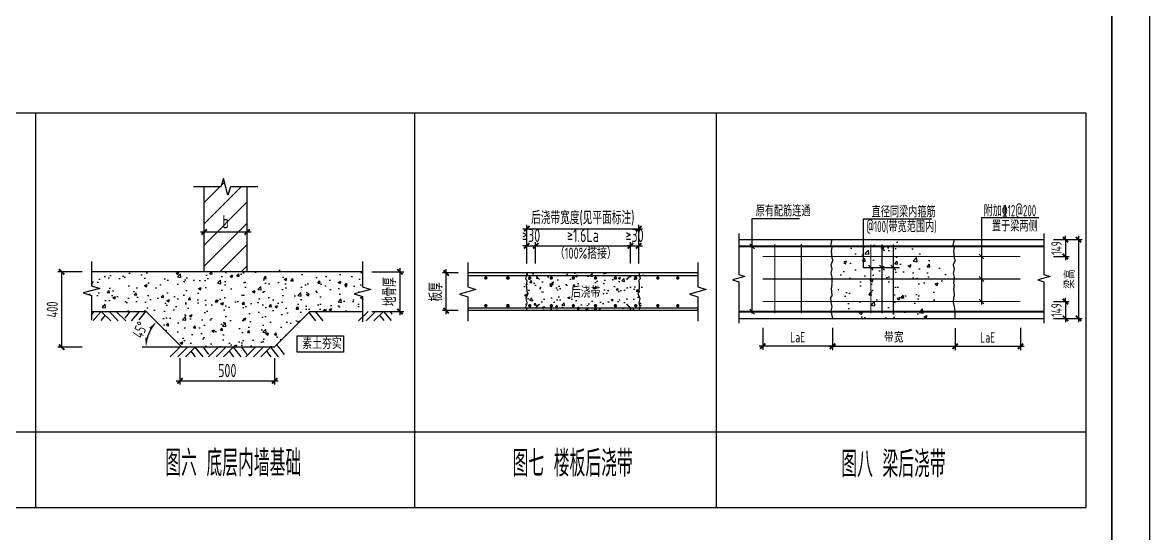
# Model space of a CAD drawing. Extents: x 9732137 to 18866768, y -962146 to 246094.
# Drawn here: x 9831191 to 9861157, y 138864 to 152466 of the extents above; entities that cross this region are included whole.
import ezdxf
from ezdxf.enums import TextEntityAlignment as Align

# ---------------------------------------------------------------- set-up
doc = ezdxf.new("R2010")
doc.units = 0
doc.header["$LTSCALE"] = 1000
doc.layers.get('0').update_dxf_attribs({"linetype": 'CONTINUOUS'})
doc.layers.get('Defpoints').update_dxf_attribs({"linetype": 'CONTINUOUS'})
for name, color, linetype in [('BORDER', 7, 'CONTINUOUS'), ('DIM', 3, 'CONTINUOUS'), ('HATCH', 254, 'CONTINUOUS'), ('NUM', 7, 'CONTINUOUS'), ('TAB', 7, 'CONTINUOUS')]:
    doc.layers.add(name, color=color, linetype=linetype)
doc.layers.add('rein', color=6, linetype='ByLayer', lineweight=18)
doc.styles.add('TSSD_Dimension', font='Tssdeng.shx', dxfattribs={"width": 0.7, "bigfont": 'hztxt.shx'})
doc.styles.add('TSSD_Norm', font='Tssdeng.shx', dxfattribs={"width": 0.7, "bigfont": 'hztxt.shx'})
doc.styles.add('说明文字', font='tssdeng.shx', dxfattribs={"width": 0.75, "bigfont": 'hztxt.shx'})
doc.dimstyles.new('TSAN_100_100', dxfattribs={"dimtxt": 300, "dimasz": 100, "dimexe": 100, "dimexo": 250, "dimgap": 100, "dimtad": 2, "dimzin": 0, "dimdsep": 46, "dimtxsty": 'TSSD_Dimension', "dimblk": 'CLOSEDBLANK', "dimblk1": 'CLOSEDBLANK', "dimblk2": 'CLOSEDBLANK', "dimcen": 0, "dimdle": 100, "dimclrt": 7, "dimadec": 0, "dimazin": 0, "dimtfac": 1, "dimtdec": 0, "dimtix": 1, "dimtmove": 2, "dimatfit": 3, "dimldrblk": 'CLOSEDBLANK', "dimfxl": 1, "dimtolj": 1, "dimtzin": 0, "dimarcsym": 0})
doc.dimstyles.new('TSSD_100_100', dxfattribs={"dimtxt": 350, "dimasz": 100, "dimexe": 100, "dimexo": 250, "dimgap": 100, "dimtad": 1, "dimdec": 0, "dimzin": 0, "dimdsep": 46, "dimtxsty": 'TSSD_Dimension', "dimblk": 'ARCHTICK', "dimblk1": 'ARCHTICK', "dimblk2": 'ARCHTICK', "dimcen": 0, "dimdle": 100, "dimclrt": 7, "dimadec": 0, "dimazin": 0, "dimtfac": 1, "dimtdec": 0, "dimtix": 1, "dimtmove": 2, "dimatfit": 3, "dimfxl": 1, "dimtolj": 1, "dimtzin": 0, "dimarcsym": 0})
doc.dimstyles.new('TSSD_20_100', dxfattribs={"dimtxt": 300, "dimasz": 100, "dimexe": 100, "dimexo": 250, "dimgap": 100, "dimtad": 1, "dimdec": 0, "dimlfac": 0.2, "dimzin": 0, "dimdsep": 46, "dimtxsty": 'TSSD_Dimension', "dimblk": 'ARCHTICK', "dimcen": 0, "dimclrt": 7, "dimadec": 0, "dimazin": 0, "dimtfac": 1, "dimtdec": 0, "dimtix": 1, "dimtmove": 2, "dimatfit": 3, "dimldrblk": 'ARCHTICK', "dimfxl": 1, "dimtolj": 1, "dimtzin": 0, "dimarcsym": 0})
doc.dimstyles.new('TSSD_33_100', dxfattribs={"dimtxt": 275, "dimasz": 100, "dimexe": 100, "dimexo": 250, "dimgap": 100, "dimtad": 1, "dimdec": 0, "dimlfac": 0.33, "dimzin": 0, "dimdsep": 46, "dimtxsty": 'TSSD_Dimension', "dimblk": 'ARCHTICK', "dimblk1": 'ARCHTICK', "dimblk2": 'ARCHTICK', "dimcen": 0, "dimdle": 100, "dimclrt": 7, "dimadec": 0, "dimazin": 0, "dimtfac": 1, "dimtdec": 0, "dimtix": 1, "dimtmove": 2, "dimatfit": 3, "dimfxl": 1, "dimtolj": 1, "dimtzin": 0, "dimarcsym": 0})

# ---------------------------------------------------------------- blocks, each defined once
blk = doc.blocks.new('_ArchTick')
at = {"color": 0, "linetype": 'ByBlock', "const_width": 0.5}
blk.add_lwpolyline([(-0.71, -0.71), (0.71, 0.71)], dxfattribs=at)
blk = doc.blocks.new('*D709')
at = {"layer": 'Defpoints', "color": 0}
for p in [(9835377, 143781), (9837892, 143784), (9837892, 142927)]:
    blk.add_point(p, dxfattribs=at)
at = {"layer": 'DIM', "color": 0, "lineweight": -2}
for p, q in [((9835377, 143531), (9835377, 142827)), ((9837892, 143534), (9837892, 142827)), ((9835277, 142927), (9837992, 142927))]:
    blk.add_line(p, q, dxfattribs=at)
at = {"layer": 'DIM', "color": 0, "lineweight": -2, "xscale": 100, "yscale": 100, "zscale": 100, "rotation": 180}
blk.add_blockref('_ArchTick', (9835377, 142927), dxfattribs=at)
at = {"layer": 'DIM', "color": 0, "lineweight": -2, "xscale": 100, "yscale": 100, "zscale": 100}
blk.add_blockref('_ArchTick', (9837892, 142927), dxfattribs=at)
at = {"layer": 'DIM', "color": 7, "insert": (9836634, 143202), "char_height": 350, "attachment_point": 5, "style": 'TSSD_Dimension'}
blk.add_mtext('\\A1;500', dxfattribs=at)
blk = doc.blocks.new('_ClosedBlank')
at = {"color": 0}
blk.add_lwpolyline([(0, 0, 0, 0.658, 0), (-2.5, 0, 0.658, 0.658, 0)], format="xyseb", dxfattribs=at)
blk = doc.blocks.new('*D710')
at = {"layer": 'Defpoints', "color": 0}
for p in [(9834478, 144775), (9834601, 144303), (9834872, 143827), (9835426, 143827), (9835426, 143827)]:
    blk.add_point(p, dxfattribs=at)
at = {"layer": 'DIM', "color": 0, "lineweight": -2}
blk.add_line((9834622, 143827), (9834373, 143827), dxfattribs=at)
blk.add_arc((9835426, 143827), 953, 141.0167, 173.9833, dxfattribs=at)
at = {"layer": 'DIM', "color": 0, "lineweight": -2, "xscale": 100, "yscale": 100, "zscale": 100}
for p, rotation in [((9834753, 144500), 48.0083301522087), ((9834473, 143827), 266.991669847794)]:
    blk.add_blockref('_ClosedBlank', p, dxfattribs=dict(at, rotation=rotation))
at = {"layer": 'DIM', "color": 7, "insert": (9834315, 144287), "char_height": 300, "attachment_point": 5, "rotation": 67.5, "style": 'TSSD_Dimension'}
blk.add_mtext('\\A1;45°', dxfattribs=at)
blk = doc.blocks.new('*D711')
at = {"layer": 'Defpoints', "color": 0}
for p in [(9837167, 146890), (9836020, 146042), (9837167, 146042)]:
    blk.add_point(p, dxfattribs=at)
at = {"layer": 'DIM', "color": 0, "lineweight": -2}
for p, q in [((9835920, 146890), (9837267, 146890)), ((9836020, 146292), (9836020, 146990)), ((9837167, 146292), (9837167, 146990))]:
    blk.add_line(p, q, dxfattribs=at)
at = {"layer": 'DIM', "color": 0, "lineweight": -2, "xscale": 100, "yscale": 100, "zscale": 100, "rotation": 180}
blk.add_blockref('_ArchTick', (9836020, 146890), dxfattribs=at)
at = {"layer": 'DIM', "color": 0, "lineweight": -2, "xscale": 100, "yscale": 100, "zscale": 100}
blk.add_blockref('_ArchTick', (9837167, 146890), dxfattribs=at)
at = {"layer": 'DIM', "color": 7, "insert": (9836594, 147165), "char_height": 350, "attachment_point": 5, "style": 'TSSD_Dimension'}
blk.add_mtext('\\A1;b', dxfattribs=at)
blk = doc.blocks.new('*D712')
at = {"layer": 'Defpoints', "color": 0}
for p in [(9840233, 145827), (9841228, 145827), (9840233, 144775)]:
    blk.add_point(p, dxfattribs=at)
at = {"layer": 'DIM', "color": 0, "lineweight": -2}
for p, q in [((9840483, 145827), (9841328, 145827)), ((9841228, 144675), (9841228, 145927)), ((9840483, 144775), (9841328, 144775))]:
    blk.add_line(p, q, dxfattribs=at)
at = {"layer": 'DIM', "color": 0, "lineweight": -2, "xscale": 100, "yscale": 100, "zscale": 100}
for p, rotation in [((9841228, 145827), 90), ((9841228, 144775), 270)]:
    blk.add_blockref('_ArchTick', p, dxfattribs=dict(at, rotation=rotation))
at = {"layer": 'DIM', "color": 7, "insert": (9840953, 145301), "char_height": 350, "attachment_point": 5, "rotation": 90, "style": 'TSSD_Dimension'}
blk.add_mtext('\\A1;地骨厚', dxfattribs=at)
blk = doc.blocks.new('*D713')
at = {"layer": 'Defpoints', "color": 0}
for p in [(9842455, 145798), (9843027, 145798), (9843027, 144798)]:
    blk.add_point(p, dxfattribs=at)
at = {"layer": 'DIM', "color": 0, "lineweight": -2}
for p, q in [((9842777, 145798), (9842355, 145798)), ((9842455, 144698), (9842455, 145898)), ((9842777, 144798), (9842355, 144798))]:
    blk.add_line(p, q, dxfattribs=at)
at = {"layer": 'DIM', "color": 0, "lineweight": -2, "xscale": 100, "yscale": 100, "zscale": 100}
for p, rotation in [((9842455, 145798), 90), ((9842455, 144798), 270)]:
    blk.add_blockref('_ArchTick', p, dxfattribs=dict(at, rotation=rotation))
at = {"layer": 'DIM', "color": 7, "insert": (9842180, 145298), "char_height": 350, "attachment_point": 5, "rotation": 90, "style": 'TSSD_Dimension'}
blk.add_mtext('\\A1;板厚', dxfattribs=at)
blk = doc.blocks.new('*D718')
at = {"layer": 'Defpoints', "color": 0}
for p in [(9833027, 145827), (9832231, 143826), (9833027, 143826)]:
    blk.add_point(p, dxfattribs=at)
at = {"layer": 'DIM', "color": 0, "lineweight": -2}
for p, q in [((9832777, 145827), (9832131, 145827)), ((9832231, 145827), (9832231, 143826)), ((9832777, 143826), (9832131, 143826))]:
    blk.add_line(p, q, dxfattribs=at)
at = {"layer": 'DIM', "color": 0, "lineweight": -2, "xscale": 100, "yscale": 100, "zscale": 100}
for p, rotation in [((9832231, 145827), 90), ((9832231, 143826), 270)]:
    blk.add_blockref('_ArchTick', p, dxfattribs=dict(at, rotation=rotation))
at = {"layer": 'DIM', "color": 7, "insert": (9831981, 144826), "char_height": 300, "attachment_point": 5, "rotation": 90, "style": 'TSSD_Dimension'}
blk.add_mtext('\\A1;400', dxfattribs=at)
blk = doc.blocks.new('*D733')
at = {"layer": 'Defpoints', "color": 0}
for p in [(9844833, 146522), (9844598, 145798), (9844833, 145798)]:
    blk.add_point(p, dxfattribs=at)
at = {"layer": 'DIM', "color": 0, "lineweight": -2}
for p, q in [((9844598, 146048), (9844598, 146622)), ((9844833, 146048), (9844833, 146622)), ((9844598, 146522), (9844498, 146522)), ((9844598, 146522), (9844833, 146522)), ((9844833, 146522), (9844933, 146522))]:
    blk.add_line(p, q, dxfattribs=at)
at = {"layer": 'DIM', "color": 0, "lineweight": -2, "xscale": 100, "yscale": 100, "zscale": 100}
blk.add_blockref('_ArchTick', (9844598, 146522), dxfattribs=at)
at = {"layer": 'DIM', "color": 0, "lineweight": -2, "xscale": 100, "yscale": 100, "zscale": 100, "rotation": 180}
blk.add_blockref('_ArchTick', (9844833, 146522), dxfattribs=at)
at = {"layer": 'DIM', "color": 7, "insert": (9844715, 146797), "char_height": 350, "attachment_point": 5, "style": 'TSSD_Dimension'}
blk.add_mtext('\\A1;≥30', dxfattribs=at)
blk = doc.blocks.new('*D734')
at = {"layer": 'Defpoints', "color": 0}
for p in [(9847356, 146522), (9844833, 145798), (9847356, 145798)]:
    blk.add_point(p, dxfattribs=at)
at = {"layer": 'DIM', "color": 0, "lineweight": -2}
for p, q in [((9844833, 146048), (9844833, 146622)), ((9847356, 146048), (9847356, 146622)), ((9844733, 146522), (9847456, 146522))]:
    blk.add_line(p, q, dxfattribs=at)
at = {"layer": 'DIM', "color": 0, "lineweight": -2, "xscale": 100, "yscale": 100, "zscale": 100, "rotation": 180}
blk.add_blockref('_ArchTick', (9844833, 146522), dxfattribs=at)
at = {"layer": 'DIM', "color": 0, "lineweight": -2, "xscale": 100, "yscale": 100, "zscale": 100}
blk.add_blockref('_ArchTick', (9847356, 146522), dxfattribs=at)
at = {"layer": 'DIM', "color": 7, "insert": (9846094, 146797), "char_height": 350, "attachment_point": 5, "style": 'TSSD_Dimension'}
blk.add_mtext('\\A1;≥1.6La', dxfattribs=at)
blk = doc.blocks.new('*D735')
at = {"layer": 'Defpoints', "color": 0}
for p in [(9847577, 146522), (9847356, 145798), (9847577, 145798)]:
    blk.add_point(p, dxfattribs=at)
at = {"layer": 'DIM', "color": 0, "lineweight": -2}
for p, q in [((9847356, 146048), (9847356, 146622)), ((9847577, 146048), (9847577, 146622)), ((9847356, 146522), (9847256, 146522)), ((9847356, 146522), (9847577, 146522)), ((9847577, 146522), (9847677, 146522))]:
    blk.add_line(p, q, dxfattribs=at)
at = {"layer": 'DIM', "color": 0, "lineweight": -2, "xscale": 100, "yscale": 100, "zscale": 100}
blk.add_blockref('_ArchTick', (9847356, 146522), dxfattribs=at)
at = {"layer": 'DIM', "color": 0, "lineweight": -2, "xscale": 100, "yscale": 100, "zscale": 100, "rotation": 180}
blk.add_blockref('_ArchTick', (9847577, 146522), dxfattribs=at)
at = {"layer": 'DIM', "color": 7, "insert": (9847466, 146797), "char_height": 350, "attachment_point": 5, "style": 'TSSD_Dimension'}
blk.add_mtext('\\A1;≥30', dxfattribs=at)
blk = doc.blocks.new('*D736')
at = {"layer": 'Defpoints', "color": 0}
for p in [(9847577, 146977), (9844598, 145798), (9847577, 145798)]:
    blk.add_point(p, dxfattribs=at)
at = {"layer": 'DIM', "color": 0, "lineweight": -2}
for p, q in [((9844498, 146977), (9847677, 146977)), ((9844598, 146048), (9844598, 147077)), ((9847577, 146048), (9847577, 147077))]:
    blk.add_line(p, q, dxfattribs=at)
at = {"layer": 'DIM', "color": 0, "lineweight": -2, "xscale": 100, "yscale": 100, "zscale": 100, "rotation": 180}
blk.add_blockref('_ArchTick', (9844598, 146977), dxfattribs=at)
at = {"layer": 'DIM', "color": 0, "lineweight": -2, "xscale": 100, "yscale": 100, "zscale": 100}
blk.add_blockref('_ArchTick', (9847577, 146977), dxfattribs=at)
at = {"layer": 'DIM', "color": 7, "insert": (9846088, 147252), "char_height": 350, "attachment_point": 5, "style": 'TSSD_Dimension'}
blk.add_mtext('\\A1;后浇带宽度(见平面标注)', dxfattribs=at)
blk = doc.blocks.new('*D737')
at = {"layer": 'Defpoints', "color": 0}
for p in [(9852731, 144588), (9855987, 144583), (9855987, 143846)]:
    blk.add_point(p, dxfattribs=at)
at = {"layer": 'DIM', "color": 0, "lineweight": -2}
for p, q in [((9852731, 144338), (9852731, 143746)), ((9855987, 144333), (9855987, 143746)), ((9852631, 143846), (9856087, 143846))]:
    blk.add_line(p, q, dxfattribs=at)
at = {"layer": 'DIM', "color": 0, "lineweight": -2, "xscale": 100, "yscale": 100, "zscale": 100, "rotation": 180}
blk.add_blockref('_ArchTick', (9852731, 143846), dxfattribs=at)
at = {"layer": 'DIM', "color": 0, "lineweight": -2, "xscale": 100, "yscale": 100, "zscale": 100}
blk.add_blockref('_ArchTick', (9855987, 143846), dxfattribs=at)
at = {"layer": 'DIM', "color": 7, "insert": (9854359, 144084), "char_height": 275, "attachment_point": 5, "style": 'TSSD_Dimension'}
blk.add_mtext('\\A1;带宽', dxfattribs=at)
blk = doc.blocks.new('*D738')
at = {"layer": 'Defpoints', "color": 0}
for p in [(9855987, 144583), (9857724, 144588), (9857724, 143846)]:
    blk.add_point(p, dxfattribs=at)
at = {"layer": 'DIM', "color": 0, "lineweight": -2}
for p, q in [((9855987, 144333), (9855987, 143746)), ((9857724, 144338), (9857724, 143746)), ((9855887, 143846), (9857824, 143846))]:
    blk.add_line(p, q, dxfattribs=at)
at = {"layer": 'DIM', "color": 0, "lineweight": -2, "xscale": 100, "yscale": 100, "zscale": 100, "rotation": 180}
blk.add_blockref('_ArchTick', (9855987, 143846), dxfattribs=at)
at = {"layer": 'DIM', "color": 0, "lineweight": -2, "xscale": 100, "yscale": 100, "zscale": 100}
blk.add_blockref('_ArchTick', (9857724, 143846), dxfattribs=at)
at = {"layer": 'DIM', "color": 7, "insert": (9856856, 144084), "char_height": 275, "attachment_point": 5, "style": 'TSSD_Dimension'}
blk.add_mtext('\\A1;LaE', dxfattribs=at)
blk = doc.blocks.new('*D739')
at = {"layer": 'Defpoints', "color": 0}
for p in [(9850874, 144588), (9852731, 144588), (9850874, 143851)]:
    blk.add_point(p, dxfattribs=at)
at = {"layer": 'DIM', "color": 0, "lineweight": -2}
for p, q in [((9850874, 144338), (9850874, 143751)), ((9852731, 144338), (9852731, 143751)), ((9852831, 143851), (9850774, 143851))]:
    blk.add_line(p, q, dxfattribs=at)
at = {"layer": 'DIM', "color": 0, "lineweight": -2, "xscale": 100, "yscale": 100, "zscale": 100, "rotation": 180}
blk.add_blockref('_ArchTick', (9850874, 143851), dxfattribs=at)
at = {"layer": 'DIM', "color": 0, "lineweight": -2, "xscale": 100, "yscale": 100, "zscale": 100}
blk.add_blockref('_ArchTick', (9852731, 143851), dxfattribs=at)
at = {"layer": 'DIM', "color": 7, "insert": (9851803, 144089), "char_height": 275, "attachment_point": 5, "style": 'TSSD_Dimension'}
blk.add_mtext('\\A1;LaE', dxfattribs=at)
blk = doc.blocks.new('*D740')
at = {"layer": 'Defpoints', "color": 0}
for p in [(9858352, 146688), (9858352, 146238), (9858923, 146238)]:
    blk.add_point(p, dxfattribs=at)
at = {"layer": 'DIM', "color": 0, "lineweight": -2}
for p, q in [((9858602, 146688), (9859023, 146688)), ((9858923, 146688), (9858923, 146788)), ((9858923, 146688), (9858923, 146238)), ((9858602, 146238), (9859023, 146238)), ((9858923, 146238), (9858923, 146138))]:
    blk.add_line(p, q, dxfattribs=at)
at = {"layer": 'DIM', "color": 0, "lineweight": -2, "xscale": 100, "yscale": 100, "zscale": 100}
for p, rotation in [((9858923, 146688), 270), ((9858923, 146238), 90)]:
    blk.add_blockref('_ArchTick', p, dxfattribs=dict(at, rotation=rotation))
at = {"layer": 'DIM', "color": 7, "insert": (9858685, 146463), "char_height": 275, "attachment_point": 5, "rotation": 90, "style": 'TSSD_Dimension'}
blk.add_mtext('\\A1;149', dxfattribs=at)
blk = doc.blocks.new('*D741')
at = {"layer": 'Defpoints', "color": 0}
for p in [(9858352, 145038), (9858352, 144588), (9858923, 144588)]:
    blk.add_point(p, dxfattribs=at)
at = {"layer": 'DIM', "color": 0, "lineweight": -2}
for p, q in [((9858602, 145038), (9859023, 145038)), ((9858923, 145038), (9858923, 145138)), ((9858923, 145038), (9858923, 144588)), ((9858602, 144588), (9859023, 144588)), ((9858923, 144588), (9858923, 144488))]:
    blk.add_line(p, q, dxfattribs=at)
at = {"layer": 'DIM', "color": 0, "lineweight": -2, "xscale": 100, "yscale": 100, "zscale": 100}
for p, rotation in [((9858923, 145038), 270), ((9858923, 144588), 90)]:
    blk.add_blockref('_ArchTick', p, dxfattribs=dict(at, rotation=rotation))
at = {"layer": 'DIM', "color": 7, "insert": (9858685, 144813), "char_height": 275, "attachment_point": 5, "rotation": 90, "style": 'TSSD_Dimension'}
blk.add_mtext('\\A1;149', dxfattribs=at)
blk = doc.blocks.new('*D742')
at = {"layer": 'Defpoints', "color": 0}
for p in [(9858352, 146688), (9858352, 144588), (9859269, 144588)]:
    blk.add_point(p, dxfattribs=at)
at = {"layer": 'DIM', "color": 0, "lineweight": -2}
for p, q in [((9858602, 146688), (9859369, 146688)), ((9859269, 146788), (9859269, 144488)), ((9858602, 144588), (9859369, 144588))]:
    blk.add_line(p, q, dxfattribs=at)
at = {"layer": 'DIM', "color": 0, "lineweight": -2, "xscale": 100, "yscale": 100, "zscale": 100}
for p, rotation in [((9859269, 146688), 90), ((9859269, 144588), 270)]:
    blk.add_blockref('_ArchTick', p, dxfattribs=dict(at, rotation=rotation))
at = {"layer": 'DIM', "color": 7, "insert": (9859031, 145638), "char_height": 275, "attachment_point": 5, "rotation": 90, "style": 'TSSD_Dimension'}
blk.add_mtext('\\A1;梁高', dxfattribs=at)

msp = doc.modelspace()

# ---------------------------------------------------------------- hatches: boundary and pattern name
h = msp.add_hatch()
h.set_pattern_fill('METAL', color=256, scale=100, style=0)
h.set_pattern_definition([(45, (9739887.46, 264238.36), (-282.8427, 282.8427), [])])
h.paths.add_polyline_path([(9837167.5, 148089.9), (9836723.9, 148089.9), (9836653.9, 147869.9), (9836533.9, 148309.9), (9836463.9, 148089.9), (9836020.4, 148089.9), (9836020.4, 145826.8), (9837109.6, 145826.8), (9837167.5, 145884.7)])
h = msp.add_hatch()
h.set_pattern_fill('AN33C', color=8, scale=1200, style=0)
h.set_pattern_definition([(50, (9489095.3, 14596.1), (860.7122, -75.3026), [90, -990]), (355, (9489095.3, 14596.1), (-166.5016, 902.6306), [72, -792]), (100.4514, (9489167, 14589.8), (694.2113, 827.3275), [76.4882, -841.3705]), (46.1842, (9489095.3, 14836.1), (1280.6893, -198.6228), [135, -1485]), (96.6356, (9489202, 14819.5), (1121.5952, 1168.9414), [114.7323, -1262.0556]), (351.1842, (9489095.3, 14836.1), (1121.5943, 1168.9423), [108, -1188]), (21, (9489215.3, 14776.1), (716.2885, -483.1427), [90, -990]), (326, (9489215.3, 14776.1), (291.9784, 870.18), [72, -792]), (71.4514, (9489275, 14735.8), (1008.2672, 387.0366), [76.4882, -841.3705]), (37.5, (9489095.28, 14596.07), (14.59183, 399.47262), [0, -782.4, 0, -804, 0, -795]), (7.5, (9489095.3, 14596.07), (315.68344, 473.29405), [0, -458.4, 0, -764.4, 0, -303]), (327.5, (9488827.68, 14596.07), (640.58692, -27.06585), [0, -300, 0, -936, 0, -1242]), (317.5, (9488707.7, 14596.07), (699.8234, 120.126), [0, -390, 0, -621.6, 0, -882])])
h.paths.add_polyline_path([(9855440.4, 146508.4), (9855440.4, 146688.4), (9853259.2, 146688.4), (9853259.2, 146508.4)])
h.paths.add_polyline_path([(9853259.2, 146688.4), (9853040.4, 146688.4), (9853040.4, 146508.4), (9853259.2, 146508.4)])
h.paths.add_polyline_path([(9853259.2, 146508.4), (9853040.4, 146508.4), (9853040.4, 146238.4), (9853259.2, 146238.4)])
h.paths.add_polyline_path([(9855440.4, 146238.4), (9855440.4, 146508.4), (9853259.2, 146508.4), (9853259.2, 146238.4)])
h.paths.add_polyline_path([(9853040.4, 146238.4), (9853040.4, 146088.4), (9852740.4, 145788.4), (9852740.4, 145638.4), (9855740.4, 145638.4), (9855740.4, 145788.4), (9855440.4, 146088.4), (9855440.4, 146238.4)])
h.paths.add_polyline_path([(9852740.4, 145638.4), (9852740.4, 145488.4), (9853040.4, 145188.4), (9853040.4, 145038.4), (9855440.4, 145038.4), (9855440.4, 145188.4), (9855740.4, 145488.4), (9855740.4, 145638.4)])
h.paths.add_polyline_path([(9855440.4, 144768.4), (9855440.4, 145038.4), (9853040.4, 145038.4), (9853040.4, 144768.4)])
h.paths.add_polyline_path([(9853040.4, 144768.4), (9853040.4, 144588.4), (9855440.4, 144588.4), (9855440.4, 144768.4)])
h = msp.add_hatch()
h.set_pattern_fill('CONCRETE', color=256, scale=100, style=0)
h.set_pattern_definition([(50, (9763433.9, 195806.36), (717.26, -62.752), [75, -825]), (355, (9763433.9, 195806.36), (-138.7513, 752.192), [60, -660]), (100.4514, (9763493.7, 195801.1), (578.5094, 689.4395), [63.74, -701.142]), (46.1842, (9763433.9, 196006.4), (1067.241, -165.519), [112.5, -1237.5]), (96.6356, (9763522.8, 195992.6), (934.663, 974.118), [95.61, -1051.713]), (351.1842, (9763433.9, 196006.4), (934.662, 974.119), [90, -990]), (21, (9763533.9, 195956.36), (596.907, -402.619), [75, -825]), (326, (9763533.9, 195956.36), (243.3153, 725.15), [60, -660]), (71.4514, (9763583.64, 195922.8), (840.2226, 322.5305), [63.74, -701.142]), (37.5, (9763433.9, 195806.36), (12.15986, 332.89385), [0, -652, 0, -670, 0, -662.5]), (7.5, (9763433.9, 195806.36), (263.0695, 394.4117), [0, -382, 0, -637, 0, -252.5]), (327.5, (9763210.9, 195806.36), (533.8224, -22.5549), [0, -250, 0, -780, 0, -1035]), (317.5, (9763110.9, 195806.36), (583.1862, 100.105), [0, -325, 0, -518, 0, -735])])
h.paths.add_polyline_path([(9840232.5, 145170.7), (9840012.5, 145240.7), (9840452.5, 145360.7), (9840232.5, 145430.7), (9840232.5, 145826.8), (9833027.2, 145826.8), (9833027.2, 145456.3), (9833247.2, 145386.3), (9832807.2, 145266.3), (9833027.2, 145196.3), (9833027.2, 144774.5), (9834478.3, 144774.5), (9835426.2, 143826.6), (9837884.3, 143826.6), (9838832.3, 144774.5), (9840232.5, 144774.5)])
at = {"layer": 'HATCH'}
h = msp.add_hatch(dxfattribs=at)
h.set_pattern_fill('AN33C', color=8, scale=800, style=0)
h.set_pattern_definition([(50, (9765886.34, -21026.03), (573.8081, -50.2017), [60, -660]), (355, (9765886.34, -21026), (-111.001, 601.7537), [48, -528]), (100.4514, (9765934.16, -21030.2), (462.8075, 551.5516), [50.9922, -560.9137]), (46.1842, (9765886.34, -20866), (853.7928, -132.4152), [90, -990]), (96.6356, (9765957.5, -20877.1), (747.73, 779.2943), [76.4882, -841.3704]), (351.1842, (9765886.3, -20866), (747.7296, 779.295), [72, -792]), (21, (9765966.34, -20906.03), (477.5256, -322.0951), [60, -660]), (326, (9765966.34, -20906), (194.6523, 580.12), [48, -528]), (71.4514, (9766006.14, -20932.87), (672.1781, 258.0244), [50.9922, -560.9137]), (37.5, (9765886.34, -21026.03), (9.72788, 266.31508), [0, -521.6, 0, -536, 0, -530]), (7.5, (9765886.34, -21026.03), (210.45563, 315.52937), [0, -305.6, 0, -509.6, 0, -202]), (327.5, (9765707.94, -21026.03), (427.05795, -18.0439), [0, -200, 0, -624, 0, -828]), (317.5, (9765627.94, -21026.03), (466.5489, 80.084), [0, -260, 0, -414.4, 0, -588])])
h.paths.add_polyline_path([(9847690.1, 145727.9), (9847690.1, 145797.9), (9844490.1, 145797.9), (9844490.1, 145727.9)])
h.paths.add_polyline_path([(9844490.1, 145727.9), (9844490.1, 144867.9), (9847690.1, 144867.9), (9847690.1, 145727.9)])
h.paths.add_polyline_path([(9845231.4, 145663.8, -1), (9845271.4, 145663.8, -1)], flags=16)
h.paths.add_polyline_path([(9845271.4, 144927.5, -1), (9845231.4, 144927.5, -1)], flags=16)
h.paths.add_polyline_path([(9844658.2, 145663.8, -1), (9844698.2, 145663.8, -1)], flags=16)
h.paths.add_polyline_path([(9845816.8, 145663.8, -1), (9845856.8, 145663.8, -1)], flags=16)
h.paths.add_polyline_path([(9844698.2, 144927.5, -1), (9844658.2, 144927.5, -1)], flags=16)
h.paths.add_polyline_path([(9845856.8, 144927.5, -1), (9845816.8, 144927.5, -1)], flags=16)
h.paths.add_polyline_path([(9846406.3, 145663.8, -1), (9846446.3, 145663.8, -1)], flags=16)
h.paths.add_polyline_path([(9846446.3, 144927.5, -1), (9846406.3, 144927.5, -1)], flags=16)
h.paths.add_polyline_path([(9846934.4, 145663.8, -1), (9846974.4, 145663.8, -1)], flags=16)
h.paths.add_polyline_path([(9846974.4, 144927.5, -1), (9846934.4, 144927.5, -1)], flags=16)
h.paths.add_polyline_path([(9847474.7, 145663.8, -1), (9847514.7, 145663.8, -1)], flags=16)
h.paths.add_polyline_path([(9847514.7, 144927.5, -1), (9847474.7, 144927.5, -1)], flags=16)
h.paths.add_polyline_path([(9844490.1, 144867.9), (9844490.1, 144797.9), (9847690.1, 144797.9), (9847690.1, 144867.9)])
h.paths.add_polyline_path([(9845712, 145063.6), (9846453.9, 145063.6), (9846453.9, 145513.6), (9845712, 145513.6)], flags=24)

# ---------------------------------------------------------------- linework, layer by layer
for p, q in [((9836020.4, 145826.8), (9836020.4, 148089.9)), ((9837167.5, 145826.8), (9837167.5, 148089.9)), ((9850589.9, 144719.6), (9850589.9, 147244.2)), ((9850589.9, 147244.2), (9851852.4, 147244.2)), ((9853550.7, 145938.4), (9853550.7, 147239.3)), ((9853550.7, 147239.3), (9855365.9, 147239.3)), ((9858219.3, 147266.1), (9856690.2, 147266.1)), ((9856690.2, 147266.1), (9856690.2, 144958.5)), ((9850236.6, 146688.4), (9858352.1, 146688.4)), ((9850526.3, 146572.1), (9850653.5, 146444.8)), ((9856626.6, 146302.1), (9856753.8, 146174.8)), ((9854513.5, 145938.4), (9853550.7, 145938.4)), ((9853681.5, 146002), (9853808.8, 145874.7)), ((9853981.5, 146002), (9854108.8, 145874.7)), ((9854281.5, 146002), (9854408.8, 145874.7)), ((9840232.5, 145826.8), (9833027.2, 145826.8)), ((9837984.5, 145826.8), (9838042.4, 145884.7)), ((9849147.2, 145797.9), (9843027.2, 145797.9)), ((9856626.6, 145702.1), (9856753.8, 145574.8)), ((9856626.6, 145102.1), (9856753.8, 144974.8)), ((9833027.2, 144774.5), (9834478.3, 144774.5)), ((9833045.6, 144702.3), (9833091.7, 144774.5)), ((9833278.2, 144773.3), (9833069, 144530)), ((9833535.5, 144522.7), (9833278.2, 144773.3)), ((9833736.1, 144524.1), (9833491.3, 144768.7)), ((9833937.6, 144525.1), (9833680.8, 144774.5)), ((9833917.7, 144592.4), (9834053.2, 144774.5)), ((9834292.1, 144774.5), (9834082.4, 144525.1)), ((9834456.3, 144774.5), (9834282.1, 144555.1)), ((9835426.2, 143826.6), (9834478.3, 144774.5)), ((9837884.3, 143826.6), (9838832.3, 144774.5)), ((9838806.3, 144744.6), (9838980.5, 144525.1)), ((9838832.3, 144774.5), (9840232.5, 144774.5)), ((9838970.5, 144774.5), (9839180.2, 144525.1)), ((9840126, 144525.1), (9840382.9, 144774.5)), ((9840327.5, 144524.1), (9840572.4, 144768.7)), ((9840528.1, 144522.7), (9840785.4, 144773.3)), ((9840785.4, 144773.3), (9840994.7, 144530)), ((9841018.1, 144702.3), (9840971.9, 144774.5)), ((9849147.2, 144797.9), (9843027.2, 144797.9)), ((9850526.3, 144832.1), (9850653.5, 144704.8)), ((9833383.5, 144674.7), (9833268.7, 144530)), ((9840680.1, 144674.7), (9840795, 144530)), ((9850236.6, 144588.4), (9858352.1, 144588.4)), ((9838156.6, 143629.8), (9837956.5, 143898.7)), ((9837884.3, 143826.6), (9834621.6, 143826.6)), ((9835119.8, 143569.9), (9835376.7, 143826.6)), ((9835321.3, 143568.9), (9835578.2, 143825.6)), ((9835521.9, 143567.6), (9835778.8, 143824.3)), ((9835669, 143714.6), (9835783.8, 143569.9)), ((9835773.9, 143819.4), (9835983.6, 143569.9)), ((9836148.3, 143629.8), (9836003.5, 143824.3)), ((9836135.5, 143569.9), (9836392.4, 143826.6)), ((9836337.1, 143568.9), (9836593.9, 143825.6)), ((9836537.6, 143567.6), (9836794.5, 143824.3)), ((9836684.8, 143714.6), (9836799.6, 143569.9)), ((9836789.6, 143819.4), (9836999.3, 143569.9)), ((9837164.1, 143629.8), (9837019.3, 143824.3)), ((9837128.1, 143569.9), (9837385, 143826.6)), ((9837329.6, 143568.9), (9837586.5, 143825.6)), ((9837530.2, 143567.6), (9837787.1, 143824.3)), ((9837677.3, 143714.6), (9837792.1, 143569.9)), ((9837782.2, 143819.4), (9837991.9, 143569.9))]:
    msp.add_line(p, q)
for points in [[(9837447.5, 148089.9), (9836723.9, 148089.9), (9836653.9, 147869.9), (9836533.9, 148309.9), (9836463.9, 148089.9), (9835740.4, 148089.9)], [(9850236.6, 146853.5), (9850236.6, 145759.9), (9850401.6, 145707.4), (9850071.6, 145617.4), (9850236.6, 145564.9), (9850236.6, 144460.1)], [(9858352.1, 146853.5), (9858352.1, 145759.9), (9858517.1, 145707.4), (9858187.1, 145617.4), (9858352.1, 145564.9), (9858352.1, 144460.1)], [(9852707.7, 146688.4), (9852674.2, 146529.5), (9852699.1, 146508.2), (9852707.7, 146488.6), (9852693.8, 146367.6), (9852700.9, 146326.7), (9852707.7, 146188.4), (9852733.6, 146141.8), (9852683.5, 146011.7), (9852707.7, 145901.6), (9852683.5, 145791.5), (9852707.7, 145688.4)], [(9855961.9, 146688.4), (9855928.5, 146529.5), (9855953.4, 146508.2), (9855961.9, 146488.6), (9855948, 146367.6), (9855955.2, 146326.7), (9855961.9, 146188.4), (9855987.9, 146141.8), (9855937.8, 146011.7), (9855961.9, 145901.6), (9855937.8, 145791.5), (9855961.9, 145688.4)], [(9833027.2, 146106.8), (9833027.2, 145456.3), (9833247.2, 145386.3), (9832807.2, 145266.3), (9833027.2, 145196.3), (9833027.2, 144545.8)], [(9840232.5, 146106.8), (9840232.5, 145430.7), (9840452.5, 145360.7), (9840012.5, 145240.7), (9840232.5, 145170.7), (9840232.5, 144494.5)], [(9843027.2, 146077.9), (9843027.2, 145427.9), (9843247.2, 145357.9), (9842807.2, 145237.9), (9843027.2, 145167.9), (9843027.2, 144517.9)], [(9849147.2, 146077.9), (9849147.2, 145427.9), (9849367.2, 145357.9), (9848927.2, 145237.9), (9849147.2, 145167.9), (9849147.2, 144517.9)], [(9844598.4, 145797.9), (9844564.9, 145639), (9844589.8, 145617.7), (9844598.4, 145598.1), (9844584.5, 145477.1), (9844591.6, 145436.2), (9844598.4, 145297.9), (9844624.3, 145251.3), (9844574.3, 145121.2), (9844598.4, 145011.1), (9844574.3, 144900.9), (9844598.4, 144797.9)], [(9847576.7, 145797.9), (9847610.1, 145639), (9847585.2, 145617.7), (9847576.7, 145598.1), (9847590.6, 145477.1), (9847583.4, 145436.2), (9847576.7, 145297.9), (9847550.7, 145251.3), (9847600.8, 145121.2), (9847576.7, 145011.1), (9847600.8, 144900.9), (9847576.7, 144797.9)], [(9852707.7, 145688.4), (9852708.7, 145529.5), (9852699.1, 145508.2), (9852707.7, 145488.6), (9852693.8, 145367.6), (9852700.9, 145326.7), (9852707.7, 145188.4), (9852675.1, 145141.8), (9852683.5, 145011.7), (9852707.7, 144901.6), (9852683.5, 144791.5), (9852731.1, 144588.4)], [(9855961.9, 145688.4), (9855947.2, 145529.5), (9855953.4, 145508.2), (9855961.9, 145488.6), (9855948, 145367.6), (9855955.2, 145326.7), (9855961.9, 145188.4), (9855945.9, 145141.8), (9855937.8, 145011.7), (9855961.9, 144901.6), (9855981.5, 144791.5), (9855985.3, 144588.4)]]:
    msp.add_lwpolyline(points)
msp.add_lwpolyline([(9838489.2, 144127.9), (9839728.2, 144127.9), (9839728.2, 143694.9), (9838489.2, 143694.9)], close=True)
at = {"layer": 'BORDER'}
msp.add_lwpolyline([(9777056.8, 107293.7), (9777056.8, 166693.7), (9861156.8, 166693.7), (9861156.8, 107293.7)], close=True, dxfattribs=at)
at = {"layer": 'BORDER', "const_width": 50}
msp.add_lwpolyline([(9779556.8, 108293.7), (9779556.8, 165693.7), (9860156.8, 165693.7), (9860156.8, 108293.7)], close=True, dxfattribs=at)
at = {"layer": 'rein', "color": 4}
for points, const_width in [([(9851197, 146566.2), (9851197, 144726.2)], 30), ([(9851899, 146566.2), (9851899, 144726.2)], 30), ([(9853745.1, 146556.8), (9853745.1, 144723.6)], 30), ([(9854045.1, 146556.8), (9854045.1, 144723.6)], 30), ([(9854345.1, 146556.8), (9854345.1, 144723.6)], 30), ([(9850874, 146238.4), (9857721.4, 146238.4)], 30), ([(9843027.2, 145727.9), (9849147.2, 145727.9)], 35), ([(9844938.6, 145621.9), (9844832.5, 145727.9)], 35), ([(9847249.6, 145621.9), (9847355.6, 145727.9)], 35), ([(9850874, 145638.4), (9857721.4, 145638.4)], 30), ([(9850874, 145038.4), (9857721.4, 145038.4)], 30), ([(9843028.7, 144867.9), (9849148.2, 144867.9)], 35), ([(9844938.6, 144974), (9844832.5, 144867.9)], 35), ([(9847249.6, 144974), (9847355.6, 144867.9)], 35)]:
    msp.add_lwpolyline(points, dxfattribs=dict(at, const_width=const_width))
at = {"layer": 'rein', "ltscale": 100, "const_width": 50}
for points in [[(9850236.6, 146508.4), (9858352.1, 146508.4)], [(9850236.6, 144768.4), (9858352.1, 144768.4)]]:
    msp.add_lwpolyline(points, dxfattribs=at)
at = {"layer": 'rein', "color": 7, "const_width": 50}
for points in [[(9843490.3, 145666.3, 1), (9843530.3, 145666.3, 1)], [(9844063.5, 145663.8, 0.6081386), (9844129.3, 145663.8, 0.6081386)], [(9844658.2, 145663.8, 1), (9844698.2, 145663.8, 1)], [(9845231.4, 145663.8, 1), (9845271.4, 145663.8, 1)], [(9845816.8, 145663.8, 1), (9845856.8, 145663.8, 1)], [(9846406.3, 145663.8, 1), (9846446.3, 145663.8, 1)], [(9846934.4, 145663.8, 1), (9846974.4, 145663.8, 1)], [(9847474.7, 145663.8, 1), (9847514.7, 145663.8, 1)], [(9848063.5, 145663.8, 1), (9848103.5, 145663.8, 1)], [(9848594.4, 145663.8, 1), (9848634.4, 145663.8, 1)], [(9843490.3, 144930, 1), (9843530.3, 144930, 1)], [(9844063.5, 144927.5, 0.6081386), (9844129.3, 144927.5, 0.6081386)], [(9844658.2, 144927.5, 1), (9844698.2, 144927.5, 1)], [(9845231.4, 144927.5, 1), (9845271.4, 144927.5, 1)], [(9845816.8, 144927.5, 1), (9845856.8, 144927.5, 1)], [(9846406.3, 144927.5, 1), (9846446.3, 144927.5, 1)], [(9846934.4, 144927.5, 1), (9846974.4, 144927.5, 1)], [(9847474.7, 144927.5, 1), (9847514.7, 144927.5, 1)], [(9848063.5, 144927.5, 1), (9848103.5, 144927.5, 1)], [(9848594.4, 144927.5, 1), (9848634.4, 144927.5, 1)]]:
    msp.add_lwpolyline(points, format="xyb", close=True, dxfattribs=at)
at = {"layer": 'TAB'}
for p, q in [((9820756.8, 150058), (9859462.8, 150058)), ((9831536.5, 150058), (9831536.5, 139558)), ((9841610.7, 150058), (9841610.7, 139558)), ((9849630.8, 150058), (9849630.8, 139558)), ((9859462.8, 150058), (9859462.8, 139558)), ((9859462.8, 141558), (9820756.8, 141558)), ((9820756.8, 139558), (9859462.8, 139558))]:
    msp.add_line(p, q, dxfattribs=at)

# ---------------------------------------------------------------- texts
for s, style, width, p in [('原有配筋连通', 'TSSD_Norm', 0.6, (9850684.9, 147303.4)), ('直径同梁内箍筋', 'TSSD_Norm', 0.6, (9853770.1, 147279)), ('附加\x8412@200', 'TSSD_Norm', 0.6, (9856746.3, 147307.1)), ('@100(带宽范围内)', 'TSSD_Norm', 0.6, (9853627.3, 146884.3)), ('置于梁两侧', 'TSSD_Norm', 0.6, (9856968.6, 146901.7)), ('（100%%%搭接）', '说明文字', 0.7, (9845343.4, 146174.3)), ('后浇带', '说明文字', 0.7, (9845773.7, 145138.6))]:
    msp.add_text(s, height=300, dxfattribs=dict(style=style, width=width)).set_placement(p)
at = {"style": '说明文字', "width": 0.7}
msp.add_text('素土夯实', height=300, dxfattribs=at).set_placement((9839154.6, 143772.2), align=Align.CENTER)
at = {"layer": 'NUM', "color": 7, "style": 'TSSD_Norm', "width": 0.6}
for s, p in [('图六 底层内墙基础', (9834986.4, 140175.4)), ('图七 楼板后浇带', (9844221, 140168)), ('图八 梁后浇带', (9852962.3, 140147.7))]:
    msp.add_text(s, height=700, dxfattribs=at).set_placement(p, align=Align.BOTTOM_LEFT)

# ---------------------------------------------------------------- dimensions: what is measured, and where the dimension line sits
at = {"layer": 'DIM'}
for base, p1, p2, text, dimstyle, picture, middle in [((9847576.7, 146977.4), (9844598.4, 145797.9), (9847576.7, 145797.9), '后浇带宽度(见平面标注)', 'TSSD_100_100', '*D736', (9846087.5, 147252.4)), ((9844832.5, 146522.3), (9844598.4, 145797.9), (9844832.5, 145797.9), '≥30', 'TSSD_100_100', '*D733', (9844715.5, 146797.3)), ((9847355.6, 146522.3), (9844832.5, 145797.9), (9847355.6, 145797.9), '≥1.6La', 'TSSD_100_100', '*D734', (9846094.1, 146797.3)), ((9847576.7, 146522.3), (9847355.6, 145797.9), (9847576.7, 145797.9), '≥30', 'TSSD_100_100', '*D735', (9847466.2, 146797.3)), ((9855986.5, 143846.2), (9852731.1, 144588.4), (9855986.5, 144583.3), '带宽', 'TSSD_33_100', '*D737', (9854358.8, 144083.7)), ((9857724.5, 143846.2), (9855986.5, 144583.3), (9857724.5, 144588.4), 'LaE', 'TSSD_33_100', '*D738', (9856855.5, 144083.7))]:
    dim = msp.add_linear_dim(base=base, p1=p1, p2=p2, text=text, dimstyle=dimstyle, dxfattribs=at)
    dim.commit()
    dim.dimension.update_dxf_attribs({"geometry": picture, "text_midpoint": middle})
at = {"layer": 'DIM', "color": 3}
for base, p1, p2, text, picture, middle in [((9837167.5, 146889.6), (9836020.4, 146042), (9837167.5, 146042), 'b', '*D711', (9836593.9, 147164.6)), ((9837892, 142927.2), (9835376.7, 143781.4), (9837892, 143784.1), '500', '*D709', (9836634.3, 143202.2))]:
    dim = msp.add_linear_dim(base=base, p1=p1, p2=p2, text=text, dimstyle='TSSD_100_100', dxfattribs=at)
    dim.commit()
    dim.dimension.update_dxf_attribs({"geometry": picture, "text_midpoint": middle})
at = {"layer": 'DIM'}
for base, p1, p2, dimstyle, picture, middle in [((9858922.9507699, 146238.4488749), (9858352.0508752, 146688.4488749), (9858352.0508752, 146238.4488749), 'TSSD_33_100', '*D740', (9858685.4507699, 146463.4488749)), ((9832231.4, 143825.6), (9833027.2, 145826.8), (9833027.2, 143825.6), 'TSSD_20_100', '*D718', (9831981.4, 144826.2)), ((9858922.9507699, 144588.4488749), (9858352.0508752, 145038.4488749), (9858352.0508752, 144588.4488749), 'TSSD_33_100', '*D741', (9858685.4507699, 144813.4488749))]:
    dim = msp.add_linear_dim(base=base, p1=p1, p2=p2, angle=90, dimstyle=dimstyle, dxfattribs=at)
    dim.commit()
    dim.dimension.update_dxf_attribs({"geometry": picture, "text_midpoint": middle})
for base, p1, p2, angle, text, picture, middle in [((9859268.8, 144588.4), (9858352.1, 146688.4), (9858352.1, 144588.4), 90, '梁高', '*D742', (9859031.3, 145638.4)), ((9850874, 143851.4), (9852731.1, 144588.4), (9850874, 144588.4), 180, 'LaE', '*D739', (9851802.6, 144088.9))]:
    dim = msp.add_linear_dim(base=base, p1=p1, p2=p2, angle=angle, text=text, dimstyle='TSSD_33_100', dxfattribs=at)
    dim.commit()
    dim.dimension.update_dxf_attribs({"geometry": picture, "text_midpoint": middle})
at = {"layer": 'DIM', "color": 3}
for base, p1, p2, text, picture, middle in [((9841227.7, 145826.8), (9840232.5, 144774.5), (9840232.5, 145826.8), '地骨厚', '*D712', (9840952.7, 145300.7)), ((9842455.5, 145797.9), (9843027.2, 144797.9), (9843027.2, 145797.9), '板厚', '*D713', (9842180.5, 145297.9))]:
    dim = msp.add_linear_dim(base=base, p1=p1, p2=p2, angle=90, text=text, dimstyle='TSSD_100_100', dxfattribs=at)
    dim.commit()
    dim.dimension.update_dxf_attribs({"geometry": picture, "text_midpoint": middle})
at = {"layer": 'DIM'}
dim = msp.add_angular_dim_2l(base=(9834601.1, 144303), line1=((9835426.2, 143826.6), (9834871.6, 143826.6)), line2=((9835426.2, 143826.6), (9834478.3, 144774.5)), dimstyle='TSAN_100_100', override={"dimdec": 0}, dxfattribs=at)
dim.commit()
dim.dimension.update_dxf_attribs({"geometry": '*D710', "text_midpoint": (9834315, 144286.9)})

doc.saveas('drawing.dxf')
